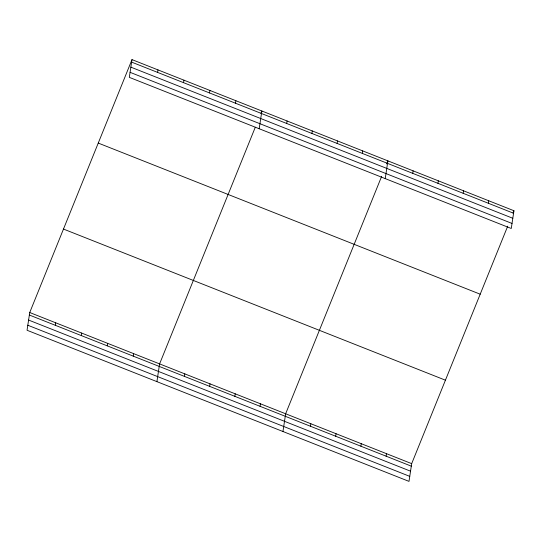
<?xml version="1.0" encoding="UTF-8"?>
<svg xmlns="http://www.w3.org/2000/svg" width="541" height="541" viewBox="0 0 541 541"><rect width="100%" height="100%" fill="white"/><g stroke="black" fill="none" stroke-linecap="round" stroke-linejoin="round"><path stroke-width="0.81" d="M131.997 59.618L129.319 77.356L511.265 228.478L513.95 210.74L131.997 59.618L29.735 312.522L27.05 330.26L409.003 481.382L411.681 463.644L507.701 226.192M55.324 325.303L55.703 322.801M81.299 335.582L81.677 333.073M107.274 345.861L107.652 343.352M157.593 72.399L157.972 69.89M133.242 356.134L133.62 353.631M183.568 82.672L183.947 80.169M156.91 381.642L159.595 363.904L255.298 127.23M209.536 92.951L209.915 90.448M184.427 376.387L184.806 373.878M235.511 103.23L235.89 100.721M209.638 386.355L210.016 383.853M259.18 128.738L261.864 111L260.924 113.319M234.841 396.33L235.22 393.828M286.689 123.476L287.068 120.974M260.052 406.305L260.431 403.802M311.9 133.451L312.279 130.949M282.957 431.515L285.641 413.777L381.655 176.325M337.111 143.426L337.489 140.917M310.466 426.254L310.845 423.752M362.321 153.401L362.7 150.892M335.677 436.229L336.056 433.72M385.226 178.604L387.904 160.866L386.659 163.957M360.888 446.203L361.266 443.694M412.736 173.35L413.114 170.841M386.098 456.178L386.477 453.669M437.946 183.318L438.325 180.816M463.157 193.293L463.536 190.79M488.361 203.267L488.739 200.765M513.01 213.059L513.95 210.74M131.619 62.12L513.571 213.242M130.861 67.152L512.814 218.273M130.077 72.325L512.029 223.447M98.252 143.074L480.205 294.196M63.48 229.066L445.432 380.188M29.735 312.522L411.681 463.644M29.356 315.031L411.302 466.153M28.592 320.056L410.545 471.177M27.807 325.236L409.76 476.357"/></g></svg>
